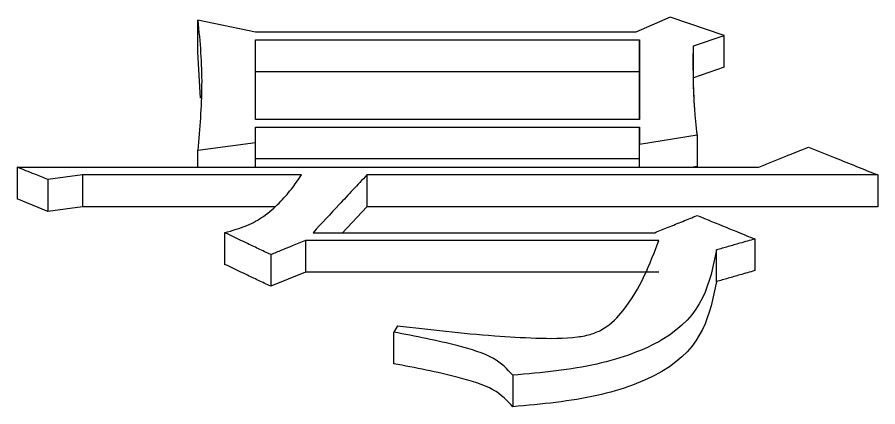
# Model space of a CAD drawing. Header units: millimetres. Extents: x 2278 to 4715, y 679 to 2402.
# Drawn here: x 2834.842 to 2837.265, y 2154.748 to 2155.845 of the extents above; entities that cross this region are included whole.
import ezdxf

# ---------------------------------------------------------------- set-up
doc = ezdxf.new("R2010")
doc.units = ezdxf.units.MM

msp = doc.modelspace()

# ---------------------------------------------------------------- linework, layer by layer
at = {"color": 7, "linetype": 'Continuous', "lineweight": 25}
for p, q in [((2835.3499, 2155.747), (2835.3499, 2155.837)), ((2835.5122, 2155.8029), (2835.3499, 2155.837)), ((2836.6804, 2155.8455), (2836.5831, 2155.8029)), ((2836.8319, 2155.7943), (2836.6804, 2155.8455)), ((2836.5831, 2155.8029), (2835.5122, 2155.8029)), ((2836.7453, 2155.7644), (2836.8319, 2155.7943)), ((2836.8319, 2155.7043), (2836.8319, 2155.7943)), ((2835.5122, 2155.7815), (2836.5939, 2155.7815)), ((2835.5122, 2155.5578), (2835.5122, 2155.7815)), ((2836.5939, 2155.7815), (2836.5939, 2155.5578)), ((2836.5939, 2155.6915), (2836.5939, 2155.7815)), ((2836.7453, 2155.7451), (2836.7453, 2155.7644)), ((2835.3578, 2155.6177), (2835.3499, 2155.747)), ((2836.5939, 2155.6915), (2835.5122, 2155.6916)), ((2836.5939, 2155.5578), (2836.5939, 2155.6915)), ((2836.8319, 2155.7043), (2836.7453, 2155.6744)), ((2836.5939, 2155.5578), (2835.5122, 2155.5578)), ((2835.5122, 2155.5361), (2836.5939, 2155.5361)), ((2835.5122, 2155.4927), (2835.5122, 2155.5361)), ((2836.5939, 2155.5361), (2836.5939, 2155.4883)), ((2836.5939, 2155.4464), (2836.5939, 2155.5361)), ((2836.5939, 2155.4883), (2836.7562, 2155.5144)), ((2836.7562, 2155.5144), (2836.7562, 2155.4248)), ((2835.3499, 2155.4709), (2835.5122, 2155.4927)), ((2835.5122, 2155.423), (2835.5122, 2155.4927)), ((2836.5939, 2155.423), (2836.5939, 2155.4883)), ((2835.3499, 2155.423), (2835.3499, 2155.4709)), ((2836.5939, 2155.4464), (2835.5122, 2155.4465)), ((2836.5939, 2155.423), (2836.5939, 2155.4464)), ((2834.8415, 2155.423), (2836.9293, 2155.4229)), ((2834.8415, 2155.423), (2834.8415, 2155.3335)), ((2835.0254, 2155.4011), (2834.928, 2155.388)), ((2835.642, 2155.4011), (2835.0254, 2155.4011)), ((2835.0254, 2155.4011), (2835.0254, 2155.3117)), ((2837.2646, 2155.4011), (2835.8259, 2155.4011)), ((2835.8259, 2155.4011), (2835.8259, 2155.3116)), ((2836.7562, 2155.4248), (2836.7448, 2155.4229)), ((2837.2646, 2155.4011), (2837.2646, 2155.3116)), ((2834.928, 2155.388), (2834.928, 2155.2986)), ((2834.928, 2155.2986), (2834.8415, 2155.3335)), ((2835.0254, 2155.3117), (2834.928, 2155.2986)), ((2835.5664, 2155.3117), (2835.0254, 2155.3117)), ((2835.8259, 2155.3116), (2835.7577, 2155.2386)), ((2837.2646, 2155.3116), (2835.8259, 2155.3116)), ((2835.4256, 2155.2386), (2835.4256, 2155.1494)), ((2835.6744, 2155.2386), (2836.6372, 2155.2386)), ((2836.648, 2155.2165), (2835.6528, 2155.2165)), ((2835.6528, 2155.2165), (2835.6528, 2155.1273)), ((2836.9184, 2155.2209), (2836.9184, 2155.1317)), ((2836.8102, 2155.1008), (2836.8102, 2155.19)), ((2835.5555, 2155.1767), (2835.5555, 2155.0875)), ((2835.6528, 2155.1273), (2835.5555, 2155.0875)), ((2836.648, 2155.1273), (2835.6528, 2155.1273)), ((2835.9124, 2154.9763), (2835.9016, 2154.9584)), ((2835.9016, 2154.8695), (2835.9016, 2154.9584)), ((2836.2369, 2154.8369), (2836.2369, 2154.7482))]:
    msp.add_line(p, q, dxfattribs=at)
for points, knots in [([(2835.3499, 2155.837), (2835.353, 2155.8065), (2835.359, 2155.7456), (2835.3631, 2155.6239), (2835.3552, 2155.5319), (2835.3499, 2155.4709)], [0, 0, 0, 0, 0.252085, 0.504198, 1, 1, 1, 1]), ([(2836.7562, 2155.5144), (2836.7559, 2155.5165), (2836.7555, 2155.5206), (2836.7548, 2155.5268), (2836.7542, 2155.5331), (2836.7535, 2155.5393), (2836.7529, 2155.5455), (2836.7523, 2155.5517), (2836.7518, 2155.5569), (2836.7513, 2155.5621), (2836.7508, 2155.5672), (2836.7502, 2155.5735), (2836.7496, 2155.5817), (2836.7489, 2155.59), (2836.7484, 2155.5983), (2836.748, 2155.6045), (2836.7475, 2155.6127), (2836.7471, 2155.621), (2836.7467, 2155.6293), (2836.7465, 2155.6354), (2836.7462, 2155.6437), (2836.7459, 2155.6519), (2836.7457, 2155.6602), (2836.7456, 2155.6684), (2836.7454, 2155.6767), (2836.7453, 2155.6849), (2836.7453, 2155.691), (2836.7452, 2155.6972), (2836.7452, 2155.7034), (2836.7452, 2155.7085), (2836.7452, 2155.7126), (2836.7452, 2155.7167), (2836.7452, 2155.7208), (2836.7452, 2155.7249), (2836.7452, 2155.728), (2836.7452, 2155.7311), (2836.7452, 2155.7352), (2836.7452, 2155.7393), (2836.7452, 2155.7434), (2836.7453, 2155.7475), (2836.7453, 2155.7516), (2836.7453, 2155.7557), (2836.7453, 2155.7596), (2836.7453, 2155.7625), (2836.7453, 2155.7644)], [0, 0, 0, 0, 0.0247417, 0.0494835, 0.0742252, 0.098967, 0.1237087, 0.1484505, 0.1731922, 0.1855631, 0.2103049, 0.2350466, 0.2597884, 0.309272, 0.3340138, 0.3587555, 0.3834973, 0.4329809, 0.4577227, 0.4824645, 0.5072062, 0.5566898, 0.5814315, 0.6061733, 0.6556568, 0.6803986, 0.7051403, 0.7298821, 0.7546238, 0.7793656, 0.7917365, 0.8041073, 0.8288491, 0.84122, 0.8535908, 0.8659617, 0.8783326, 0.9030743, 0.9154452, 0.9278161, 0.9525578, 0.9649287, 0.9772996, 1, 1, 1, 1]), ([(2836.748, 2155.6034), (2836.7472, 2155.621), (2836.7454, 2155.6609), (2836.7454, 2155.7157), (2836.7453, 2155.7463)], [0, 0, 0, 0, 0.441321, 1, 1, 1, 1]), ([(2836.9293, 2155.4229), (2836.9417, 2155.428), (2836.9667, 2155.4381), (2837.0136, 2155.4569), (2837.048, 2155.4708), (2837.0699, 2155.4796)], [0, 0, 0, 0, 0.266245, 0.532491, 1, 1, 1, 1]), ([(2837.0699, 2155.4796), (2837.0948, 2155.4696), (2837.1398, 2155.4515), (2837.2047, 2155.4253), (2837.2446, 2155.4092), (2837.2646, 2155.4011)], [0, 0, 0, 0, 0.3845731, 0.6922866, 1, 1, 1, 1]), ([(2834.928, 2155.388), (2834.9157, 2155.393), (2834.8951, 2155.4014), (2834.8662, 2155.413), (2834.8498, 2155.4197), (2834.8415, 2155.423)], [0, 0, 0, 0, 0.42836, 0.71418, 1, 1, 1, 1]), ([(2835.4256, 2155.2386), (2835.4473, 2155.2448), (2835.4901, 2155.2569), (2835.5406, 2155.2866), (2835.5799, 2155.3218), (2835.6145, 2155.3611), (2835.6328, 2155.3878), (2835.642, 2155.4011)], [0, 0, 0, 0, 0.176065, 0.348002, 0.566634, 0.783694, 1, 1, 1, 1]), ([(2835.8259, 2155.4011), (2835.8129, 2155.3872), (2835.7869, 2155.3595), (2835.7365, 2155.3054), (2835.699, 2155.265), (2835.6744, 2155.2386)], [0, 0, 0, 0, 0.257226, 0.514452, 1, 1, 1, 1]), ([(2836.6372, 2155.2386), (2836.6497, 2155.2437), (2836.6757, 2155.2543), (2836.7154, 2155.2705), (2836.7426, 2155.2815), (2836.7562, 2155.2871)], [0, 0, 0, 0, 0.314653, 0.657326, 1, 1, 1, 1]), ([(2836.7562, 2155.2871), (2836.7832, 2155.276), (2836.8373, 2155.254), (2836.8914, 2155.232), (2836.9184, 2155.2209)], [0, 0, 0, 0, 0.499999, 1, 1, 1, 1]), ([(2835.5555, 2155.1767), (2835.5439, 2155.1822), (2835.5207, 2155.1933), (2835.4775, 2155.2139), (2835.4458, 2155.229), (2835.4256, 2155.2386)], [0, 0, 0, 0, 0.267463, 0.534927, 1, 1, 1, 1]), ([(2835.6528, 2155.2165), (2835.6403, 2155.2114), (2835.6179, 2155.2022), (2835.5854, 2155.189), (2835.5654, 2155.1808), (2835.5555, 2155.1767)], [0, 0, 0, 0, 0.384577, 0.692288, 1, 1, 1, 1]), ([(2835.9124, 2154.9763), (2836.0032, 2154.9657), (2836.1319, 2154.9506), (2836.3015, 2154.941), (2836.3964, 2154.9398), (2836.461, 2154.9522), (2836.5107, 2154.9762), (2836.591, 2155.0644), (2836.623, 2155.1497), (2836.648, 2155.2165)], [0, 0, 0, 0, 0.238484, 0.337767, 0.43778, 0.475122, 0.512592, 0.618725, 1, 1, 1, 1]), ([(2836.9184, 2155.2209), (2836.9044, 2155.2169), (2836.8793, 2155.2097), (2836.8432, 2155.1994), (2836.8212, 2155.1931), (2836.8103, 2155.19)], [0, 0, 0, 0, 0.39043, 0.695215, 1, 1, 1, 1]), ([(2836.8103, 2155.19), (2836.7921, 2155.0978), (2836.7666, 2154.9679), (2836.4774, 2154.8592), (2836.3183, 2154.8444), (2836.2369, 2154.8369)], [0, 0, 0, 0, 0.544628, 0.767125, 1, 1, 1, 1]), ([(2835.5555, 2155.0875), (2835.5439, 2155.0931), (2835.5207, 2155.1041), (2835.4774, 2155.1247), (2835.4457, 2155.1398), (2835.4256, 2155.1494)], [0, 0, 0, 0, 0.267647, 0.535294, 1, 1, 1, 1]), ([(2836.9184, 2155.1317), (2836.9043, 2155.1277), (2836.8793, 2155.1205), (2836.8432, 2155.1102), (2836.8212, 2155.1039), (2836.8103, 2155.1008)], [0, 0, 0, 0, 0.390574, 0.695287, 1, 1, 1, 1]), ([(2836.8102, 2155.1008), (2836.7921, 2155.0087), (2836.7665, 2154.8789), (2836.4773, 2154.7704), (2836.3183, 2154.7557), (2836.2369, 2154.7482)], [0, 0, 0, 0, 0.544404, 0.766963, 1, 1, 1, 1]), ([(2836.2369, 2154.8369), (2836.2213, 2154.854), (2836.1893, 2154.8891), (2836.0618, 2154.9278), (2835.9627, 2154.9467), (2835.9016, 2154.9584)], [0, 0, 0, 0, 0.267599, 0.548584, 1, 1, 1, 1]), ([(2836.2369, 2154.7482), (2836.2213, 2154.7653), (2836.1893, 2154.8003), (2836.0618, 2154.839), (2835.9627, 2154.8578), (2835.9016, 2154.8695)], [0, 0, 0, 0, 0.267465, 0.548457, 1, 1, 1, 1])]:
    msp.add_open_spline(points, degree=3, knots=knots, dxfattribs=at)

doc.saveas('drawing.dxf')
